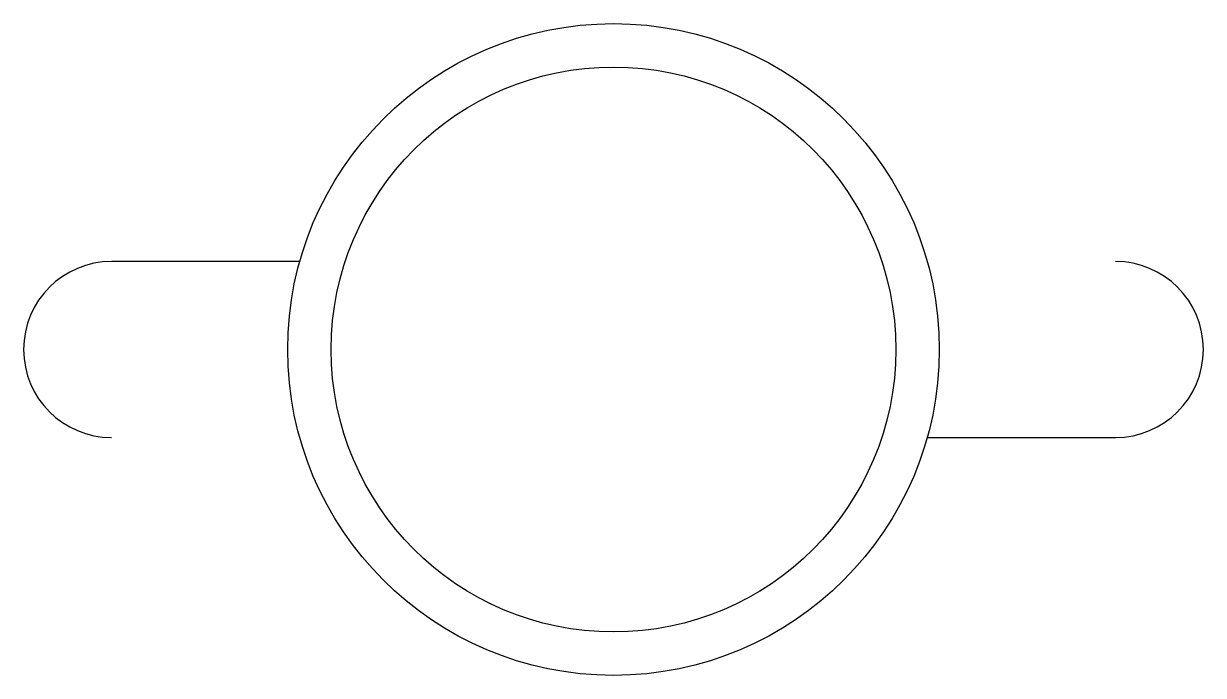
# Model space of a CAD drawing. Header units: feet. Extents: x -0.91 to 0.91, y -0.5 to 0.5.
import ezdxf

# ---------------------------------------------------------------- set-up
doc = ezdxf.new("R2010")
doc.units = ezdxf.units.FT
doc.header["$MEASUREMENT"] = 0

msp = doc.modelspace()

# ---------------------------------------------------------------- linework, layer by layer
for p, q in [((-0.4814, 0.1351, 1), (-0.7702, 0.1351, 1)), ((0.4814, -0.1351, 1), (0.7702, -0.1351, 1))]:
    msp.add_line(p, q)
for centre, radius in [((0, 0, 1), 0.5), ((0, 0, 1.0001), 0.4333)]:
    msp.add_circle(centre, radius)
for centre, start, end in [((-0.7702, 0, 1), 90, 270), ((0.7702, 0, 1), 270, 90)]:
    msp.add_arc(centre, 0.1351, start, end)
at = {"layer": 'Defpoints'}
msp.add_point((0, 0), dxfattribs=at)

doc.saveas('drawing.dxf')
